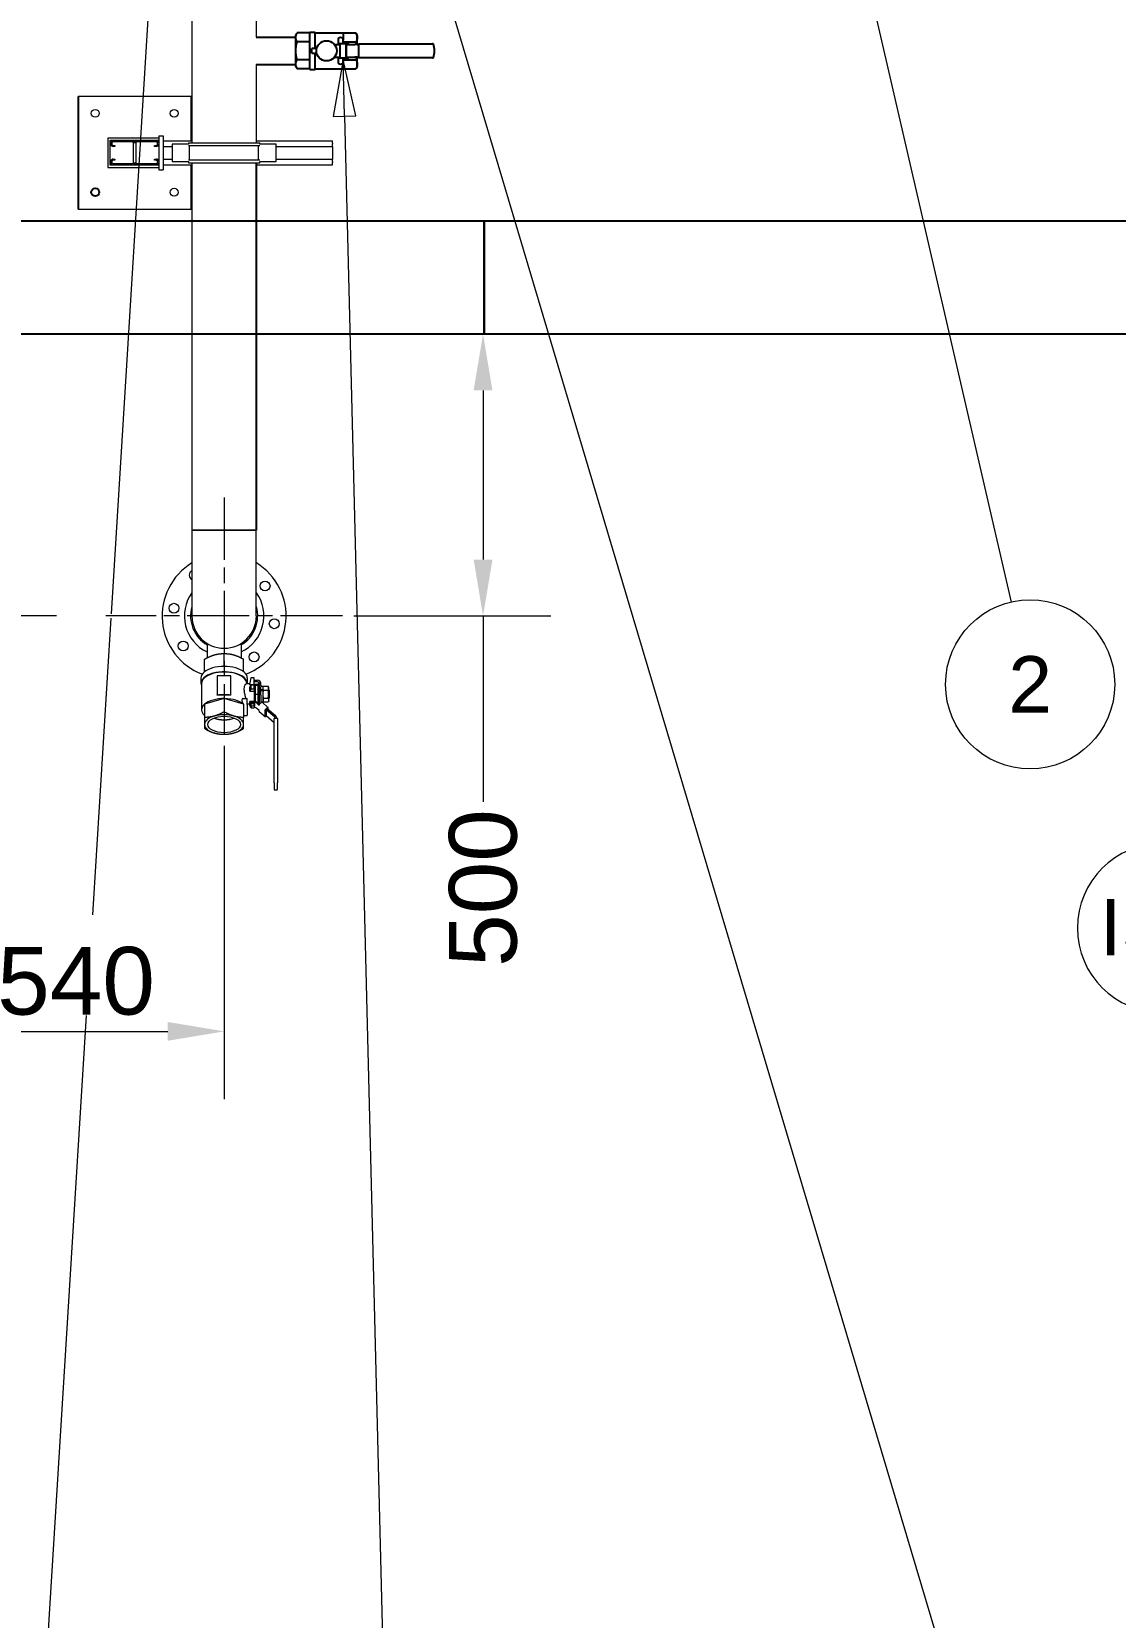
# Model space of a CAD drawing. Header units: millimetres. Extents: x 0 to 100323, y 0 to 59400.
# Drawn here: x 64519 to 69323, y 20120 to 27148 of the extents above; entities that cross this region are included whole.
import ezdxf

# ---------------------------------------------------------------- set-up
doc = ezdxf.new("R2010")
doc.units = ezdxf.units.MM
doc.header["$LTSCALE"] = 100
doc.linetypes.add('CHAIN', pattern=[0.3543, 0.2362, -0.0295, 0.0591, -0.0295])
for name, color, linetype, lineweight in [('Center Mark', 7, 'Continuous', 18), ('Dimension', 7, 'Continuous', 18), ('Symbol', 7, 'Continuous', 18), ('Visible', 7, 'Continuous', 25)]:
    doc.layers.add(name, color=color, linetype=linetype, lineweight=lineweight)
doc.layers.add('P_Biomass (BM)', color=150, linetype='Continuous', lineweight=18, true_color=0x007fff)
doc.layers.add('P_BioMass CenterLine', color=150, linetype='CHAIN', lineweight=18, true_color=0x007fff)
doc.styles.add('Note Text', font='arial.ttf')
doc.styles.add('Title', font='arial.ttf')
doc.dimstyles.new('Default - Method 2b', dxfattribs={"dimscale": 100, "dimtxt": 3, "dimasz": 2.5, "dimexe": 3, "dimexo": 0.5, "dimgap": 0.7, "dimtad": 0, "dimtoh": 1, "dimdec": 0, "dimrnd": 1e-08, "dimtxsty": 'Title', "dimcen": 0.09, "dimdle": 10, "dimclrd": 256, "dimclre": 256, "dimclrt": 7, "dimadec": 0, "dimazin": 2, "dimtfac": 0.833333, "dimtdec": 1, "dimtmove": 0, "dimatfit": 3, "dimfxl": 1, "dimtolj": 1, "dimlwd": -1, "dimlwe": -1, "dimarcsym": 0})

# ---------------------------------------------------------------- blocks, each defined once
blk = doc.blocks.new('Balloon3')
at = {"layer": 'Symbol'}
blk.add_line((671.598, 319.863), (688.616, 246.189), dxfattribs=at)
blk.add_circle((689.457, 242.547), 3.75, dxfattribs=at)
at = {"layer": 'Symbol', "insert": (689.457, 242.547), "char_height": 2.5, "attachment_point": 5, "style": 'Note Text'}
blk.add_mtext('2', dxfattribs=at)
blk = doc.blocks.new('*D44')
at = {"layer": 'Defpoints', "color": 0, "transparency": 16777216}
for p in [(63981.3, 25807.8), (65897.4, 24557.8), (66520.3, 24557.8)]:
    blk.add_point(p, dxfattribs=at)
at = {"layer": 'Dimension', "transparency": 16777216}
for p, q in [((66520.3, 25557.8), (66520.3, 24807.8)), ((65947.4, 24557.8), (66820.3, 24557.8)), ((66520.3, 24557.8), (66520.3, 23734.4))]:
    blk.add_line(p, q, dxfattribs=at)
for points in [[(66478.7, 25557.8), (66562, 25557.8), (66520.3, 25807.8)], [(66478.7, 24807.8), (66562, 24807.8), (66520.3, 24557.8)]]:
    blk.add_solid(points, dxfattribs=at)
at = {"layer": 'Dimension', "color": 7, "transparency": 16777216, "insert": (66673.5, 23002.6), "char_height": 300, "attachment_point": 7, "rotation": 90, "style": 'Title'}
blk.add_mtext('\\A1;500', dxfattribs=at)
blk = doc.blocks.new('*D57')
at = {"layer": 'Defpoints', "color": 0, "transparency": 16777216}
for p in [(65372.4, 24032.8), (64022.4, 23951.5), (65372.4, 22716.7)]:
    blk.add_point(p, dxfattribs=at)
at = {"layer": 'Dimension', "transparency": 16777216}
for p, q in [((65372.4, 23982.8), (65372.4, 22416.7)), ((64022.4, 23901.5), (64022.4, 22416.7)), ((64272.4, 22716.7), (65122.4, 22716.7))]:
    blk.add_line(p, q, dxfattribs=at)
for points in [[(64272.4, 22758.4), (64272.4, 22675), (64022.4, 22716.7)], [(65122.4, 22758.4), (65122.4, 22675), (65372.4, 22716.7)]]:
    blk.add_solid(points, dxfattribs=at)
at = {"layer": 'Dimension', "color": 7, "transparency": 16777216, "insert": (64366.5, 22786.7), "char_height": 300, "attachment_point": 7, "style": 'Title'}
blk.add_mtext('\\A1;540', dxfattribs=at)
blk = doc.blocks.new('Balloon27')
at = {"layer": 'Symbol'}
blk.add_arc((695.302, 231.748), 3.75, 90, 270, dxfattribs=at)
at = {"layer": 'Symbol', "insert": (702.731, 231.769), "char_height": 2.5, "attachment_point": 5, "style": 'Note Text'}
blk.add_mtext('IS1.C2.CV05', dxfattribs=at)
blk = doc.blocks.new('Balloon36')
at = {"layer": 'Symbol'}
for p, q in [((659.002, 270.231), (658.565, 267.719)), ((659.064, 267.732), (659.002, 270.231)), ((659.564, 267.744), (659.002, 270.231)), ((658.565, 267.719), (659.564, 267.744)), ((659.064, 267.732), (660.788, 198.346))]:
    blk.add_line(p, q, dxfattribs=at)
at = {"layer": 'Symbol', "flags": 128}
blk.add_lwpolyline([(659.564, 267.744), (659.002, 270.231), (658.565, 267.719), (659.564, 267.744)], dxfattribs=at)
at = {"layer": 'Symbol'}
blk.add_solid([(659.564, 267.744), (659.002, 270.231), (658.565, 267.719), (659.564, 267.744)], dxfattribs=at)
blk = doc.blocks.new('Balloon37')
at = {"layer": 'Symbol'}
for p, q in [((650.808, 279.478), (648.715, 245.678)), ((648.703, 245.478), (647.889, 232.329)), ((647.612, 227.867), (645.79, 198.427))]:
    blk.add_line(p, q, dxfattribs=at)
blk = doc.blocks.new('Balloon38')
at = {"layer": 'Symbol'}
blk.add_line((659.304, 287.577), (685.951, 198.186), dxfattribs=at)

msp = doc.modelspace()

# ---------------------------------------------------------------- linework, layer by layer
at = {"layer": 'Center Mark', "linetype": 'CHAIN', "ltscale": 11.667578}
for p, q in [((65372.4, 25082.8), (65372.4, 24032.8)), ((65897.4, 24557.8), (64847.4, 24557.8))]:
    msp.add_line(p, q, dxfattribs=at)
at = {"layer": 'P_Biomass (BM)'}
for p, q in [((65229.5, 27935.3), (65229.5, 26655.3)), ((65515.2, 27935.3), (65515.2, 27123.1)), ((65515.2, 27002.4), (65515.2, 26655.3)), ((65226.1, 26860.9), (64726.1, 26860.9)), ((65226.1, 26664), (65226.1, 26860.9)), ((64856.6, 26676.3), (64856.6, 26545.5)), ((65082.4, 26676.3), (64856.6, 26676.3)), ((64866.6, 26666.3), (65082.4, 26666.3)), ((64866.6, 26555.5), (64866.6, 26666.3)), ((64869.9, 26648.8), (64869.9, 26654)), ((64874.9, 26654), (64874.9, 26648.8)), ((64879.9, 26664), (64966.1, 26664)), ((64966.1, 26659), (64879.9, 26659)), ((64879.9, 26643.8), (64888.6, 26643.8)), ((64888.6, 26638.8), (64879.9, 26638.8)), ((64888.6, 26643.8), (64888.6, 26638.8)), ((64971.1, 26567.8), (64971.1, 26654)), ((64981.1, 26654), (64981.1, 26567.8)), ((64986.1, 26664), (65072.4, 26664)), ((65072.4, 26659), (64986.1, 26659)), ((65063.6, 26643.8), (65072.4, 26643.8)), ((65063.6, 26638.8), (65063.6, 26643.8)), ((65072.4, 26638.8), (65063.6, 26638.8)), ((65077.4, 26648.8), (65077.4, 26654)), ((65082.4, 26685.9), (65082.4, 26654)), ((65082.4, 26685.9), (65102.4, 26685.9)), ((65082.4, 26654), (65082.4, 26648.8)), ((65082.4, 26648.8), (65082.4, 26573)), ((65102.4, 26685.9), (65102.4, 26535.9)), ((65102.4, 26664), (65229.5, 26664)), ((65102.4, 26638.8), (65142.4, 26638.8)), ((65142.4, 26649), (65142.4, 26572.8)), ((65214.2, 26649), (65142.4, 26649)), ((65213.9, 26655.3), (65530.8, 26655.3)), ((65213.9, 26655.3), (65213.9, 26649)), ((65214.2, 26642.8), (65530.5, 26642.8)), ((65219.2, 26579), (65219.2, 26642.8)), ((65515.2, 26664), (65852.4, 26664)), ((65525.5, 26579), (65525.5, 26642.8)), ((65602.4, 26649), (65530.5, 26649)), ((65530.8, 26649), (65530.8, 26655.3)), ((65602.4, 26572.8), (65602.4, 26649)), ((65602.4, 26638.8), (65852.4, 26638.8)), ((65852.4, 26654), (65852.4, 26664)), ((65852.4, 26654), (65852.4, 26648.8)), ((65852.4, 26638.8), (65852.4, 26648.8)), ((65852.4, 26638.8), (65852.4, 26583)), ((64869.9, 26567.8), (64869.9, 26573)), ((64874.9, 26573), (64874.9, 26567.8)), ((64879.9, 26583), (64888.6, 26583)), ((64888.6, 26578), (64879.9, 26578)), ((64888.6, 26583), (64888.6, 26578)), ((65063.6, 26583), (65072.4, 26583)), ((65063.6, 26578), (65063.6, 26583)), ((65072.4, 26578), (65063.6, 26578)), ((65077.4, 26567.8), (65077.4, 26573)), ((65082.4, 26573), (65082.4, 26567.8)), ((65082.4, 26567.8), (65082.4, 26535.9)), ((65102.4, 26583), (65142.4, 26583)), ((65142.4, 26572.8), (65214.2, 26572.8)), ((65213.9, 26572.8), (65213.9, 26566.5)), ((65213.9, 26566.5), (65530.8, 26566.5)), ((65214.2, 26579), (65530.5, 26579)), ((65229.5, 26566.5), (65229.5, 24937.8)), ((65530.5, 26572.8), (65602.4, 26572.8)), ((65530.8, 26566.5), (65530.8, 26572.8)), ((65602.4, 26583), (65852.4, 26583)), ((65852.4, 26573), (65852.4, 26583)), ((65852.4, 26573), (65852.4, 26567.8)), ((65852.4, 26557.8), (65852.4, 26567.8)), ((64856.6, 26545.5), (65082.4, 26545.5)), ((65082.4, 26555.5), (64866.6, 26555.5)), ((64879.9, 26562.8), (64966.1, 26562.8)), ((64966.1, 26557.8), (64879.9, 26557.8)), ((64986.1, 26562.8), (65072.4, 26562.8)), ((65072.4, 26557.8), (64986.1, 26557.8)), ((65082.4, 26535.9), (65102.4, 26535.9)), ((65102.4, 26557.8), (65229.5, 26557.8)), ((65226.1, 26360.9), (65226.1, 26557.8)), ((65515.2, 26557.8), (65852.4, 26557.8)), ((64726.1, 26360.9), (65226.1, 26360.9)), ((65229.5, 24937.8), (65515.2, 24937.8)), ((65515.2, 24937.8), (65229.5, 24937.8)), ((65229.5, 24937.8), (65229.5, 24557.8)), ((65515.2, 24557.8), (65515.2, 24937.8)), ((65297, 24436.4), (65297, 24372.2)), ((65372.4, 24334.3), (65372.4, 24391.2)), ((65447.7, 24436.4), (65447.7, 24372.2)), ((65286.1, 24310.8), (65286.1, 24366.3)), ((65458.6, 24310.8), (65458.6, 24366.3)), ((65269.9, 24283.1), (65269.9, 24259.1)), ((65272.4, 24259.1), (65272.4, 24141.7)), ((65372.4, 24292.9), (65341.9, 24292.9)), ((65341.9, 24292.9), (65341.9, 24209)), ((65402.8, 24292.9), (65372.4, 24292.9)), ((65402.8, 24209), (65402.8, 24292.9)), ((65484.7, 24256.4), (65469.8, 24256.4)), ((65472.4, 24259.1), (65472.4, 24256.4)), ((65474.9, 24283.1), (65474.9, 24259.1)), ((65491, 24284.1), (65484.3, 24254.6)), ((65484.3, 24254.6), (65504.9, 24254.6)), ((65486.8, 24242), (65491.7, 24252.6)), ((65504.9, 24284.1), (65491, 24284.1)), ((65491.7, 24235.3), (65491.7, 24252.6)), ((65491.7, 24252.6), (65504.9, 24252.6)), ((65504.9, 24254.6), (65504.9, 24284.1)), ((65504.9, 24272.7), (65519.9, 24272.7)), ((65519.9, 24266.2), (65504.9, 24266.2)), ((65504.9, 24256.2), (65519.9, 24256.2)), ((65504.9, 24254.6), (65504.9, 24252.6)), ((65504.9, 24235.3), (65504.9, 24252.6)), ((65509.9, 24251.4), (65522.4, 24251.4)), ((65509.9, 24251.4), (65509.9, 24211.4)), ((65522.4, 24251.4), (65522.4, 24211.4)), ((65527.4, 24250.6), (65527.4, 24259.7)), ((65527.4, 24259.7), (65534.9, 24259.7)), ((65534.9, 24250.6), (65527.4, 24250.6)), ((65527.4, 24250.6), (65527.4, 24175.9)), ((65534.9, 24250.6), (65534.9, 24259.7)), ((65534.9, 24250.6), (65534.9, 24243.9)), ((65372.4, 24191.5), (65286.1, 24166.6)), ((65341.9, 24209), (65372.4, 24209)), ((65341.9, 24206.7), (65341.9, 24209)), ((65372.4, 24209), (65402.8, 24209)), ((65458.6, 24166.6), (65372.4, 24191.5)), ((65372.4, 24191.5), (65372.4, 24133.2)), ((65402.8, 24206.7), (65402.8, 24209)), ((65456.2, 24191.6), (65474.9, 24191.6)), ((65474.9, 24165.5), (65474.9, 24191.6)), ((65486.8, 24224.7), (65491.7, 24235.3)), ((65486.8, 24224.7), (65504.9, 24224.7)), ((65504.9, 24178.4), (65486.8, 24178.4)), ((65486.8, 24178.4), (65491.7, 24160.1)), ((65491.7, 24235.3), (65504.9, 24235.3)), ((65508.1, 24178.4), (65492.5, 24178.4)), ((65492.5, 24174.1), (65492.5, 24178.4)), ((65509.9, 24246.4), (65504.9, 24246.4)), ((65504.9, 24235.3), (65504.9, 24224.7)), ((65504.9, 24224.7), (65504.9, 24178.4)), ((65504.9, 24178.4), (65504.9, 24178.4)), ((65509.9, 24211.4), (65522.4, 24211.4)), ((65509.9, 24211.4), (65509.9, 24178.3)), ((65527.4, 24231.4), (65522.4, 24231.4)), ((65527.4, 24231.2), (65522.4, 24231.2)), ((65522.4, 24211.4), (65522.4, 24172.3)), ((65522.4, 24204.1), (65527.4, 24204.1)), ((65527.4, 24191.4), (65522.4, 24191.4)), ((65534.9, 24246.4), (65544.9, 24246.4)), ((65534.9, 24231.2), (65534.9, 24243.9)), ((65534.9, 24227), (65534.9, 24231.2)), ((65544.9, 24231.2), (65534.9, 24231.2)), ((65534.9, 24227), (65534.9, 24226.5)), ((65534.9, 24206.4), (65534.9, 24226.5)), ((65544.9, 24226.5), (65534.9, 24226.5)), ((65534.9, 24206.4), (65534.9, 24175.9)), ((65544.9, 24231.2), (65544.9, 24246.4)), ((65544.9, 24241.4), (65547.5, 24246.1)), ((65544.9, 24228.4), (65544.9, 24231.2)), ((65544.9, 24228.4), (65544.9, 24226.5)), ((65544.9, 24176.4), (65544.9, 24226.5)), ((65544.9, 24181.4), (65547.5, 24176.8)), ((65547.5, 24246.1), (65567.2, 24246.1)), ((65547.5, 24228.7), (65567.2, 24228.7)), ((65547.5, 24194.1), (65567.2, 24194.1)), ((65547.5, 24176.8), (65567.2, 24176.8)), ((65569.9, 24241.4), (65567.2, 24246.1)), ((65569.9, 24181.4), (65567.2, 24176.8)), ((65569.9, 24237.4), (65569.9, 24241.4)), ((65569.9, 24211.4), (65569.9, 24237.4)), ((65572.4, 24228.9), (65569.9, 24231.4)), ((65569.9, 24185.4), (65569.9, 24211.4)), ((65572.4, 24193.9), (65569.9, 24191.4)), ((65569.9, 24181.4), (65569.9, 24185.4)), ((65572.4, 24228.9), (65572.4, 24228.3)), ((65572.4, 24228.3), (65572.4, 24207.1)), ((65572.4, 24207.1), (65572.4, 24193.9)), ((65286.1, 24166.6), (65286.1, 24108.3)), ((65458.6, 24166.6), (65458.6, 24108.3)), ((65458.6, 24116.1), (65474.9, 24116.1)), ((65487.3, 24166.4), (65474.9, 24166.4)), ((65474.9, 24165.5), (65474.9, 24118)), ((65474.9, 24116.1), (65474.9, 24118)), ((65491, 24150.7), (65484.8, 24166.4)), ((65486.8, 24168.4), (65491.7, 24150.1)), ((65491.5, 24150.7), (65491, 24150.7)), ((65491.7, 24160.1), (65491.7, 24150.1)), ((65491.7, 24160.1), (65504.9, 24160.1)), ((65491.7, 24150.1), (65504.9, 24150.1)), ((65508.1, 24174.1), (65492.5, 24174.1)), ((65492.5, 24174.1), (65492.5, 24168.4)), ((65508.1, 24168.4), (65492.5, 24168.4)), ((65504.9, 24160.1), (65504.9, 24168.4)), ((65508.1, 24161.5), (65504.9, 24161.5)), ((65504.9, 24160.1), (65504.9, 24150.1)), ((65504.9, 24157.2), (65508.1, 24157.2)), ((65508.1, 24151.6), (65504.9, 24151.6)), ((65508.1, 24157.2), (65508.1, 24168.4)), ((65528.2, 24161.2), (65517, 24170.9)), ((65528.2, 24138.7), (65517, 24148.4)), ((65529.1, 24166.5), (65520.5, 24173.9)), ((65527.4, 24175.9), (65527.4, 24168)), ((65528.2, 24161.2), (65528.2, 24164.3)), ((65528.2, 24135.5), (65528.2, 24138.7)), ((65528.4, 24135), (65554.9, 24112)), ((65537.9, 24174.6), (65530.9, 24168.4)), ((65534.9, 24176.4), (65544.9, 24176.4)), ((65540.4, 24175.5), (65566.9, 24152.6)), ((65554.7, 24112.6), (65554.7, 24141.3)), ((65557.4, 24145.5), (65564.5, 24151.6)), ((65557.4, 24113), (65559.7, 24115)), ((65563.6, 24148.3), (65558.3, 24143.7)), ((65558.3, 24143.7), (65558.3, 24116.2)), ((65558.3, 24143.7), (65595.2, 24111.8)), ((65558.3, 24116.2), (65593.6, 24085.6)), ((65563.6, 24148.3), (65600.5, 24116.4)), ((65567.1, 24145.3), (65567.1, 24152)), ((65597.4, 24107.2), (65597.4, 24104.8)), ((65604.9, 24107.2), (65604.9, 24104.8)), ((65593.6, 23818.1), (65593.6, 24102.9)), ((65597.4, 24104.8), (65604.9, 24104.8)), ((65608.6, 24102.9), (65608.6, 23818.1)), ((65593.6, 23818.1), (65593.6, 23790.6)), ((65597.4, 23786.9), (65604.9, 23786.9)), ((65608.6, 23790.6), (65608.6, 23818.1))]:
    msp.add_line(p, q, dxfattribs=at)
for centre, radius in [((64801.1, 26785.9), 17.5), ((65151.1, 26785.9), 17.5), ((65151.1, 26435.9), 17.5), ((65553.9, 24690.8), 21.9), ((65150, 24592.1), 21.9), ((65594.7, 24523.5), 21.9), ((65190.9, 24424.8), 21.9), ((65505.3, 24376.3), 21.9)]:
    msp.add_circle(centre, radius, dxfattribs=at)
for centre, radius, start, end in [((64879.9, 26654), 10, 90, 180), ((64879.9, 26648.8), 10, 180, 270), ((64879.9, 26654), 5, 90, 180), ((64879.9, 26648.8), 5, 180, 270), ((64966.1, 26654), 10, 0, 90), ((64966.1, 26654), 5, 0, 90), ((64986.1, 26654), 10, 90, 180), ((64986.1, 26654), 5, 90, 180), ((65072.4, 26654), 10, 0, 90), ((65072.4, 26654), 5, 0, 90), ((65072.4, 26648.8), 5, 270, 0), ((65072.4, 26648.8), 10, 270, 0), ((64879.9, 26573), 10, 90, 180), ((64879.9, 26567.8), 10, 180, 270), ((64879.9, 26573), 5, 90, 180), ((64879.9, 26567.8), 5, 180, 270), ((64966.1, 26567.8), 5, 270, 0), ((64966.1, 26567.8), 10, 270, 0), ((64986.1, 26567.8), 10, 180, 270), ((64986.1, 26567.8), 5, 180, 270), ((65072.4, 26573), 10, 0, 90), ((65072.4, 26573), 5, 0, 90), ((65072.4, 26567.8), 5, 270, 0), ((65072.4, 26567.8), 10, 270, 0), ((65372.4, 24557.8), 275, 121.30177, 249.44731), ((65239.4, 24739.3), 21.9, 116.89635, 243.10365), ((65372.4, 24557.8), 275, 290.55269, 58.69823), ((65372.4, 24557.8), 176.3, 144.15834, 244.68088), ((65372.4, 24557.8), 148.8, 163.84329, 239.55422), ((65372.4, 24557.8), 176.3, 295.31912, 35.84166), ((65372.4, 24557.8), 148.8, 300.44578, 16.15671), ((65372.4, 24557.8), 142.9, 180, 0), ((65372.4, 24557.8), 142.9, 180, 0), ((65597.4, 23790.6), 3.75, 180, 270), ((65604.9, 23790.6), 3.75, 270, 0)]:
    msp.add_arc(centre, radius, start, end, dxfattribs=at)
for centre, major_axis, ratio, start_param, end_param in [((65372.4, 24283.1), (102.5, 0), 0.5, 0, 3.141593), ((65372.4, 24259.1), (102.5, 0), 0.5, 6.231818, 9.646092), ((65372.4, 24259.1), (100, 0), 0.5, 0, 3.141593), ((65519.9, 24259.7), (15, 0), 0.866025, 0, 1.570796), ((65519.9, 24259.7), (7.5, 0), 0.866025, 0, 1.570796), ((65519.9, 24249.7), (7.5, 0), 0.866025, 0, 1.570796), ((65372.4, 24141.7), (-100, 0), 0.5, 3.636557, 6.813792), ((65372.4, 24159), (-100, 0), 0.5, 4.712389, 5.021485), ((65372.4, 24159), (-100, 0), 0.5, 4.403293, 4.712389), ((65476.6, 24211.4), (-5.4, -45), 0.197595, 1.894096, 2.342282), ((65476.6, 24211.4), (9.1, -45), 0.111151, 0.276951, 0.725137), ((65508.1, 24163.2), (-17.5, 0), 0.866025, 3.926991, 4.712389), ((65372.4, 24076.8), (-86.3, 0), 0.5, 5.235988, 6.283185), ((65372.4, 24076.8), (-86.3, 0), 0.5, 4.18879, 5.235988), ((65372.4, 24076.8), (86.3, 0), 0.5, 0, 1.047198), ((65372.4, 24141.7), (-100, 0), 0.5, 2.610986, 2.646629), ((65508.1, 24163.2), (-12.5, 0), 0.866025, 3.926991, 4.712389), ((65508.1, 24140.7), (-12.5, 0), 0.866025, 3.926991, 4.712389), ((65542.4, 24175.9), (-15, 0), 0.866025, 0, 0.650369), ((65530.9, 24166.6), (-2.45, -2.83), 0.353553, 4.324792, 5.895589), ((65530.9, 24137.8), (-2.45, -2.83), 0.353553, 5.895589, 6.283185), ((65542.4, 24175.9), (-7.5, 0), 0.866025, 0, 0.509755), ((65537.9, 24172.7), (2.45, 2.83), 0.353553, 0, 1.1832), ((65557.4, 24143.6), (-2.45, -2.83), 0.353553, 4.324792, 5.895589), ((65557.4, 24114.9), (-2.45, -2.83), 0.353553, 5.895589, 7.466385), ((65564.5, 24149.7), (2.45, 2.83), 0.353553, 5.895589, 7.466385), ((65589.9, 24107.2), (7.5, 0), 0.866025, 0, 0.785398), ((65589.9, 24107.2), (15, 0), 0.866025, 0, 0.785398), ((65372.4, 24076.8), (-86.3, 0), 0.5, 0, 1.047198), ((65372.4, 24132.4), (70.7, 0), 0.5, 4.019103, 5.405675), ((65372.4, 24132.4), (68.5, 0), 0.5, 4.026243, 5.398535), ((65372.4, 24076.8), (86.3, 0), 0.5, 4.18879, 5.235988), ((65372.4, 24076.8), (86.3, 0), 0.5, 5.235988, 6.283185), ((65597.4, 24102.9), (-3.75, 0), 0.5, 4.712389, 6.283185), ((65604.9, 24102.9), (3.75, 0), 0.5, 0, 1.570796)]:
    msp.add_ellipse(centre, major_axis=major_axis, ratio=ratio, start_param=start_param, end_param=end_param, dxfattribs=at)
msp.add_ellipse((65372.4, 24076.8), major_axis=(72.7, 0), ratio=0.5, dxfattribs=at)
for points, weights in [([(65329.2, 24385.4), (65349.3, 24391.2), (65372.4, 24391.2)], [1.77816775413, 1.77816775413, 1.65050105335]), ([(65372.4, 24391.2), (65395.5, 24391.2), (65415.5, 24385.4)], [1.65050105335, 1.77816775413, 1.77816775413]), ([(65286.1, 24366.3), (65309.2, 24379.6), (65329.2, 24385.4)], [1.65050105335, 1.77816775413, 1.77816775413]), ([(65415.5, 24385.4), (65435.5, 24379.6), (65458.6, 24366.3)], [1.77816775413, 1.77816775413, 1.65050105335]), ([(65544.9, 24237.4), (65544.9, 24241.4), (65547.5, 24246.1)], [1.79385662014, 1.79385662014, 1.66506350946]), ([(65547.5, 24228.7), (65544.9, 24233.4), (65544.9, 24237.4)], [1.66506350946, 1.79385662014, 1.79385662014]), ([(65544.9, 24211.4), (65544.9, 24219.5), (65547.5, 24228.7)], [1.79385662014, 1.79385662014, 1.66506350946]), ([(65547.5, 24194.1), (65544.9, 24203.4), (65544.9, 24211.4)], [1.66506350946, 1.79385662014, 1.79385662014]), ([(65547.5, 24194.1), (65544.9, 24189.5), (65544.9, 24185.4)], [1.66506350946, 1.79385662014, 1.79385662014]), ([(65544.9, 24185.4), (65544.9, 24181.4), (65547.5, 24176.8)], [1.79385662014, 1.79385662014, 1.66506350946]), ([(65569.9, 24237.4), (65569.9, 24241.4), (65567.2, 24246.1)], [1.79385662014, 1.79385662014, 1.66506350946]), ([(65567.2, 24228.7), (65569.9, 24233.4), (65569.9, 24237.4)], [1.66506350946, 1.79385662014, 1.79385662014]), ([(65569.9, 24211.4), (65569.9, 24219.5), (65567.2, 24228.7)], [1.79385662014, 1.79385662014, 1.66506350946]), ([(65567.2, 24194.1), (65569.9, 24203.4), (65569.9, 24211.4)], [1.66506350946, 1.79385662014, 1.79385662014]), ([(65567.2, 24194.1), (65569.9, 24189.5), (65569.9, 24185.4)], [1.66506350946, 1.79385662014, 1.79385662014]), ([(65569.9, 24185.4), (65569.9, 24181.4), (65567.2, 24176.8)], [1.79385662014, 1.79385662014, 1.66506350946]), ([(65572.4, 24228.3), (65571.3, 24229.6), (65569.9, 24231.2)], [1.09389498572, 1.12552357002, 1.14874156311]), ([(65569.9, 24204.1), (65571.3, 24205.7), (65572.4, 24207.1)], [1.14874156311, 1.12552357002, 1.09389498572]), ([(65329.2, 24114.1), (65309.2, 24108.3), (65286.1, 24108.3)], [1.77816775413, 1.77816775413, 1.65050105335]), ([(65286.1, 24108.3), (65286.1, 24088.3), (65286.1, 24076.8)], [1.65050105335, 1.77816775413, 1.77816775413]), ([(65372.4, 24133.2), (65349.3, 24119.9), (65329.2, 24114.1)], [1.65050105335, 1.77816775413, 1.77816775413]), ([(65415.5, 24114.1), (65395.5, 24119.9), (65372.4, 24133.2)], [1.77816775413, 1.77816775413, 1.65050105335]), ([(65458.6, 24108.3), (65435.5, 24108.3), (65415.5, 24114.1)], [1.65050105335, 1.77816775413, 1.77816775413]), ([(65458.6, 24076.8), (65458.6, 24088.3), (65458.6, 24108.3)], [1.77816775413, 1.77816775413, 1.65050105335]), ([(65286.1, 24076.8), (65286.1, 24065.2), (65286.1, 24058.5)], [1.77816775413, 1.77816775413, 1.65050105335]), ([(65286.1, 24058.5), (65309.2, 24045.2), (65329.2, 24039.4)], [1.65050105335, 1.77816775413, 1.77816775413]), ([(65329.2, 24039.4), (65349.3, 24033.6), (65372.4, 24033.6)], [1.77816775413, 1.77816775413, 1.65050105335]), ([(65372.4, 24033.6), (65395.5, 24033.6), (65415.5, 24039.4)], [1.65050105335, 1.77816775413, 1.77816775413]), ([(65415.5, 24039.4), (65435.5, 24045.2), (65458.6, 24058.5)], [1.77816775413, 1.77816775413, 1.65050105335]), ([(65458.6, 24058.5), (65458.6, 24065.2), (65458.6, 24076.8)], [1.65050105335, 1.77816775413, 1.77816775413])]:
    msp.add_rational_spline(points, weights, degree=2, dxfattribs=at)
for points, knots in [([(65469.2, 24191.6), (65469.2, 24191.6), (65469.2, 24191.7), (65468.5, 24194.4), (65467.8, 24197.1), (65466.5, 24202.5), (65465.8, 24205.3), (65464.5, 24211.2), (65463.9, 24214.2), (65462.8, 24220.1), (65462.4, 24223.1), (65461.8, 24228.7), (65461.7, 24231.4), (65461.7, 24236.4), (65461.8, 24238.8), (65462.4, 24243.3), (65462.8, 24245.4), (65463.9, 24249), (65464.5, 24250.6), (65465.8, 24253.2), (65466.5, 24254.2), (65467.8, 24255.6), (65468.5, 24256.1), (65469.4, 24256.4), (65469.6, 24256.4), (65469.8, 24256.4)], [-7.240544, -7.240544, -7.240544, -7.240544, -7.234895, -7.234895, -6.89071, -6.89071, -6.545941, -6.545941, -6.201171, -6.201171, -5.856402, -5.856402, -5.511633, -5.511633, -5.166863, -5.166863, -4.822094, -4.822094, -4.477324, -4.477324, -4.132555, -4.132555, -3.78837, -3.78837, -3.665738, -3.665738, -3.665738, -3.665738]), ([(65456.2, 24191.6), (65455.4, 24191.6), (65454.7, 24191.4), (65453.2, 24190.5), (65452.5, 24189.7), (65451.5, 24187.5), (65451.2, 24186.1), (65451.2, 24184.6), (65451.2, 24183.1), (65451.5, 24181.3), (65452.5, 24177.7), (65453.2, 24176), (65454.9, 24172.6), (65456, 24170.8), (65458.2, 24167.7), (65459.4, 24166.4), (65460.4, 24165.5)], [-0.604094, -0.604094, -0.604094, -0.604094, -0.42328, -0.42328, -0.21164, -0.21164, 0, 0, 0, 0.21164, 0.21164, 0.42328, 0.42328, 0.674147, 0.674147, 0.925014, 0.925014, 0.925014, 0.925014])]:
    msp.add_open_spline(points, degree=3, knots=knots, dxfattribs=at)
at = {"layer": 'P_BioMass CenterLine', "ltscale": 13.473289}
msp.add_line((64628.6, 24557.8), (63416.1, 24557.8), dxfattribs=at)
at = {"layer": 'Visible'}
for p, q in [((65690.2, 27131.5), (65696.4, 27142.2)), ((65690.2, 27122.3), (65690.2, 27131.5)), ((65752.7, 27142.2), (65696.4, 27142.2)), ((65752.7, 26980.3), (65752.7, 27145.3)), ((65752.7, 27145.3), (65776.5, 27145.3)), ((65776.5, 27072.8), (65776.5, 27145.3)), ((65776.5, 27142.8), (65900.2, 27142.8)), ((65900.2, 27142.8), (65900.2, 27110.3)), ((65900.2, 27142.2), (65956.6, 27142.2)), ((65962.7, 27131.5), (65956.6, 27142.2)), ((65962.7, 27122.3), (65962.7, 27131.5)), ((65515.2, 27123.1), (65690.2, 27123.1)), ((65690.2, 27062.8), (65690.2, 27122.3)), ((65690.2, 27003.2), (65690.2, 27062.8)), ((65752.7, 27102.5), (65696.4, 27102.5)), ((65776.5, 27072.8), (65761.5, 27072.8)), ((65761.5, 27052.8), (65761.5, 27072.8)), ((65776.5, 27072.8), (65784.9, 27079.9)), ((65862.1, 27090.3), (65883.4, 27090.3)), ((65877.7, 27110.3), (65877.7, 27090.3)), ((65883.4, 27090.3), (65885.1, 27090.3)), ((65885.1, 27091.5), (65885.1, 27034)), ((65887.8, 27095.3), (65914.3, 27095.3)), ((65900.2, 27095.3), (65900.2, 27110.3)), ((65900.2, 27102.5), (65956.6, 27102.5)), ((65911.7, 27091.5), (65911.7, 27034)), ((65921.4, 27095.3), (65914.3, 27095.3)), ((65915.2, 27035.3), (65915.2, 27090.3)), ((65915.2, 27090.3), (65952.1, 27090.3)), ((65924, 27091.5), (65924, 27090.3)), ((65962.7, 27090.3), (65952.1, 27090.3)), ((65962.7, 27090.3), (65962.7, 27122.3)), ((65962.7, 27090.3), (65967.7, 27090.3)), ((65967.7, 27094), (66296.5, 27094)), ((65967.7, 27094), (65967.7, 27090.3)), ((65967.7, 27090.3), (65967.7, 27035.3)), ((65515.2, 27002.4), (65690.2, 27002.4)), ((65690.2, 26994), (65690.2, 27003.2)), ((65690.2, 26994), (65696.4, 26983.4)), ((65752.7, 27023.1), (65696.4, 27023.1)), ((65761.5, 27052.8), (65776.5, 27052.8)), ((65784.9, 27045.7), (65776.5, 27052.8)), ((65776.5, 26980.3), (65776.5, 27052.8)), ((65862.1, 27035.3), (65883.4, 27035.3)), ((65877.7, 27035.3), (65877.7, 27015.3)), ((65883.4, 27035.3), (65885.1, 27035.3)), ((65914.3, 27030.3), (65887.8, 27030.3)), ((65900.2, 27015.3), (65900.2, 27030.3)), ((65900.2, 27023.1), (65956.6, 27023.1)), ((65900.2, 27015.3), (65900.2, 26982.8)), ((65921.4, 27030.3), (65914.3, 27030.3)), ((65915.2, 27035.3), (65952.1, 27035.3)), ((65924, 27035.3), (65924, 27034)), ((65962.7, 27035.3), (65952.1, 27035.3)), ((65962.7, 26994), (65956.6, 26983.4)), ((65962.7, 27035.3), (65967.7, 27035.3)), ((65962.7, 27003.2), (65962.7, 27035.3)), ((65962.7, 26994), (65962.7, 27003.2)), ((65967.7, 27035.3), (65967.7, 27031.5)), ((66296.5, 27031.5), (65967.7, 27031.5)), ((65752.7, 26983.4), (65696.4, 26983.4)), ((65752.7, 26980.3), (65776.5, 26980.3)), ((65776.5, 26982.8), (65900.2, 26982.8)), ((65900.2, 26983.4), (65956.6, 26983.4)), ((64726.1, 26860.9), (64726.1, 26360.9)), ((65515.2, 26566.5), (65515.2, 24937.8)), ((75361.1, 26307.8), (59252.3, 26307.8)), ((65229.5, 26307.8), (64232.7, 26307.8)), ((66525.8, 26307.8), (65515.2, 26307.8)), ((66525.8, 25807.8), (66525.8, 26307.8)), ((72025.8, 26307.8), (66525.8, 26307.8)), ((66525.8, 26307.8), (66525.8, 25807.8)), ((59109.4, 25807.8), (75512.4, 25807.8)), ((64232.7, 25807.8), (65229.5, 25807.8)), ((64232.7, 25807.8), (65229.5, 25807.8)), ((65515.2, 25807.8), (66525.8, 25807.8)), ((65515.2, 25807.8), (75158.7, 25807.8)), ((66525.8, 25807.8), (72025.8, 25807.8))]:
    msp.add_line(p, q, dxfattribs=at)
for centre, radius in [((65826.5, 27062.8), 45), ((64801.1, 26435.9), 17.5)]:
    msp.add_circle(centre, radius, dxfattribs=at)
for centre, radius, start, end in [((65889, 27110.3), 11.3, 0, 180), ((66296.5, 27090.3), 3.75, 22.09623, 90), ((66228.8, 27062.8), 76.9, 337.90377, 22.09623), ((65889, 27015.3), 11.3, 180, 0), ((66296.5, 27035.3), 3.75, 270, 337.90377)]:
    msp.add_arc(centre, radius, start, end, dxfattribs=at)
for centre, major_axis, start_param, end_param in [((65887.8, 27091.5), (0, 3.75), 0, 1.570796), ((65914.3, 27091.5), (0, 3.75), 0, 1.570796), ((65921.4, 27091.5), (0, 3.75), 4.712389, 6.283185), ((65887.8, 27034), (0, -3.75), 4.712389, 6.283185), ((65914.3, 27034), (0, -3.75), 4.712389, 6.283185), ((65921.4, 27034), (0, -3.75), 0, 1.570796)]:
    msp.add_ellipse(centre, major_axis=major_axis, ratio=0.707107, start_param=start_param, end_param=end_param, dxfattribs=at)
for points, weights in [([(65690.2, 27122.3), (65690.2, 27131.5), (65696.4, 27142.2)], [1.81878765449, 1.81878765449, 1.68820457608]), ([(65956.6, 27142.2), (65962.7, 27131.5), (65962.7, 27122.3)], [1.68820457608, 1.81878765449, 1.81878765449]), ([(65696.4, 27102.5), (65690.2, 27113.1), (65690.2, 27122.3)], [1.68820457608, 1.81878765449, 1.81878765449]), ([(65690.2, 27062.8), (65690.2, 27081.2), (65696.4, 27102.5)], [1.81878765449, 1.81878765449, 1.68820457608]), ([(65696.4, 27023.1), (65690.2, 27044.3), (65690.2, 27062.8)], [1.68820457608, 1.81878765449, 1.81878765449]), ([(65962.7, 27122.3), (65962.7, 27113.1), (65956.6, 27102.5)], [1.81878765449, 1.81878765449, 1.68820457608]), ([(65956.6, 27102.5), (65958.4, 27096.2), (65959.7, 27090.3)], [1.68820457608, 1.72493402919, 1.7513324904]), ([(65690.2, 27003.2), (65690.2, 27012.4), (65696.4, 27023.1)], [1.81878765449, 1.81878765449, 1.68820457608]), ([(65696.4, 26983.4), (65690.2, 26994), (65690.2, 27003.2)], [1.68820457608, 1.81878765449, 1.81878765449]), ([(65959.7, 27035.3), (65958.4, 27029.4), (65956.6, 27023.1)], [1.7513324904, 1.72493402919, 1.68820457608]), ([(65956.6, 27023.1), (65962.7, 27012.4), (65962.7, 27003.2)], [1.68820457608, 1.81878765449, 1.81878765449]), ([(65962.7, 27003.2), (65962.7, 26994), (65956.6, 26983.4)], [1.81878765449, 1.81878765449, 1.68820457608])]:
    msp.add_rational_spline(points, weights, degree=2, dxfattribs=at)

# ---------------------------------------------------------------- block references
at = {"layer": 'Symbol', "xscale": 100, "yscale": 100, "zscale": 100}
for name in ['Balloon3', 'Balloon27', 'Balloon38', 'Balloon37', 'Balloon36']:
    msp.add_blockref(name, (0, 0), dxfattribs=at)

# ---------------------------------------------------------------- dimensions: what is measured, and where the dimension line sits
at = {"layer": 'Dimension'}
for base, p1, p2, angle, override, picture, middle in [((66520.3, 24557.8), (63981.3, 25807.8), (65897.4, 24557.8), 90, {"dimgap": 0.7, "dimtoh": 0, "dimdec": 0, "dimlfac": 0.4, "dimse1": 1, "dimtol": 0, "dimlim": 0, "dimtp": 0, "dimtm": 0, "dimtdec": 1, "dimtofl": 0, "dimatfit": 2}, '*D44', (66520.3, 23333.5)), ((65372.4, 22716.7), (64022.4, 23951.5), (65372.4, 24032.8), 180, {"dimgap": 0.7, "dimtad": 1, "dimtoh": 0, "dimdec": 0, "dimlfac": 0.4, "dimtol": 0, "dimlim": 0, "dimtp": 0, "dimtm": 0, "dimtdec": 1, "dimtofl": 0, "dimatfit": 1}, '*D57', (64697.4, 22716.7))]:
    dim = msp.add_linear_dim(base=base, p1=p1, p2=p2, angle=angle, dimstyle='Default - Method 2b', override=override, dxfattribs=at)
    dim.commit()
    dim.dimension.update_dxf_attribs({"geometry": picture, "text_midpoint": middle, "dimtype": 160})

doc.saveas('drawing.dxf')
